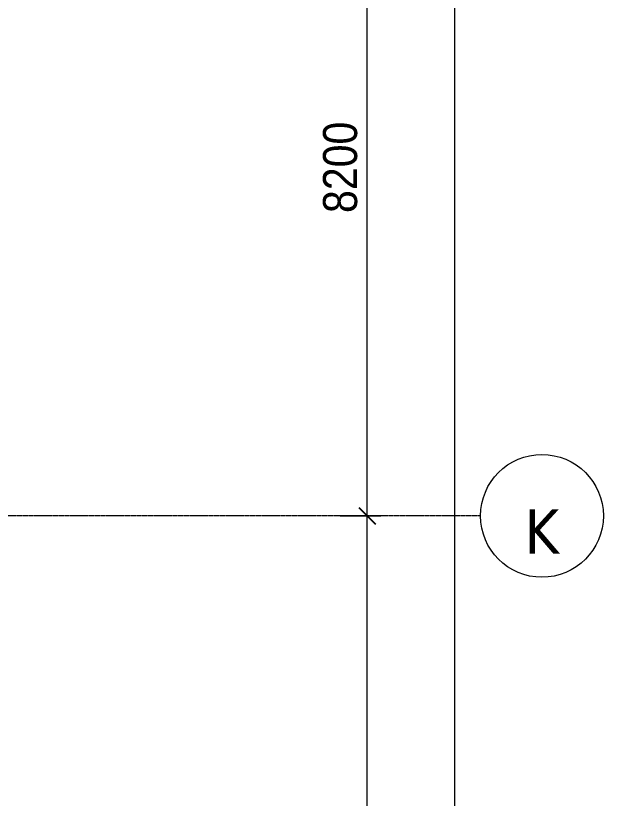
# Model space of a CAD drawing. Header units: millimetres. Extents: x 25998 to 252958, y -15958 to 83425.
# Drawn here: x 127427 to 134321, y 58424 to 67604 of the extents above; entities that cross this region are included whole.
import ezdxf

# ---------------------------------------------------------------- set-up
doc = ezdxf.new("R2010")
doc.units = ezdxf.units.MM
doc.linetypes.add('Grid Line', pattern=[22.225, 12.7, -3.175, 3.175, -3.175])
for name, color, linetype, lineweight in [('A-ANNO-DIMS', 211, 'Continuous', 9), ('A-ANNO-DIMS-160', 211, 'Continuous', 9), ('S-GRID-1', 1, 'Grid Line', 9), ('S-GRID-IDEN', 1, 'Continuous', 9)]:
    doc.layers.add(name, color=color, linetype=linetype, lineweight=lineweight)
doc.styles.add('Tahoma_B', font='tahomabd_0.ttf', dxfattribs={"height": 520})
doc.styles.add('UTM Avo', font='UTM Avo.ttf', dxfattribs={"width": 0.9, "height": 400})
doc.dimstyles.new('1_Dim_chi_tiet_2_5', dxfattribs={"dimscale": 304.8, "dimtxt": 399.720379, "dimasz": 0.629921, "dimexe": 0.524934, "dimexo": 0.0625, "dimgap": 0.052493, "dimtad": 1, "dimdec": 0, "dimrnd": 5, "dimzin": 0, "dimdsep": 46, "dimtxsty": 'UTM Avo', "dimblk1": 'OBLIQUE', "dimblk2": 'OBLIQUE', "dimsah": 1, "dimcen": 0.09, "dimdle": 0.524934, "dimazin": 0, "dimtfac": 1, "dimtdec": 4, "dimtix": 1, "dimtmove": 0, "dimatfit": 3, "dimfxl": 1.049869, "dimfxlon": 1, "dimtvp": 1, "dimtolj": 1, "dimtzin": 0, "dimarcsym": 2})

# ---------------------------------------------------------------- blocks, each defined once
blk = doc.blocks.new('Grid - M_Grid Head - Circle-353313-TKCS_MB TẦNG HẦM')
at = {"layer": 'S-GRID-IDEN'}
blk.add_circle((0, 0), 4.5, dxfattribs=at)
blk = doc.blocks.new('DIMBLOCK57-TKCS_MB TẦNG HẦM')
at = {"layer": 'A-ANNO-DIMS-160', "lineweight": 25}
for p, q in [((131552.2, 61736.9), (131456.2, 61832.9)), ((131552.2, 61736.9), (131648.2, 61640.9)), ((131552.2, 53536.9), (131456.2, 53632.9)), ((131552.2, 53536.9), (131648.2, 53440.9))]:
    blk.add_line(p, q, dxfattribs=at)
at = {"layer": 'A-ANNO-DIMS-160'}
for p, q in [((131232.2, 61736.9), (131712.2, 61736.9)), ((131552.2, 61736.9), (131232.2, 61736.9)), ((131552.2, 53536.9), (131552.2, 61736.9)), ((131232.2, 53536.9), (131712.2, 53536.9)), ((131552.2, 53536.9), (131232.2, 53536.9))]:
    blk.add_line(p, q, dxfattribs=at)
at = {"layer": 'A-ANNO-DIMS-160', "color": 0, "insert": (131032.6, 57089.2), "char_height": 400, "width": 1314.636, "attachment_point": 1, "rotation": 90, "line_spacing_factor": 1.110334, "style": 'UTM Avo'}
blk.add_mtext('8200', dxfattribs=at)
blk = doc.blocks.new('_Oblique')
at = {"color": 0, "linetype": 'ByBlock', "lineweight": -2}
blk.add_line((-0.5, -0.5), (0.5, 0.5), dxfattribs=at)
blk = doc.blocks.new('DIMBLOCK58-TKCS_MB TẦNG HẦM')
at = {"layer": 'A-ANNO-DIMS-160', "lineweight": 25}
for p, q in [((131552.2, 69936.9), (131456.2, 70032.9)), ((131552.2, 69936.9), (131648.2, 69840.9)), ((131552.2, 61736.9), (131456.2, 61832.9)), ((131552.2, 61736.9), (131648.2, 61640.9))]:
    blk.add_line(p, q, dxfattribs=at)
at = {"layer": 'A-ANNO-DIMS-160'}
for p, q in [((131232.2, 69936.9), (131712.2, 69936.9)), ((131552.2, 69936.9), (131232.2, 69936.9)), ((131552.2, 61736.9), (131552.2, 69936.9)), ((131232.2, 61736.9), (131712.2, 61736.9)), ((131552.2, 61736.9), (131232.2, 61736.9))]:
    blk.add_line(p, q, dxfattribs=at)
at = {"layer": 'A-ANNO-DIMS-160', "color": 0, "insert": (131032.6, 65289.2), "char_height": 400, "width": 1314.636, "attachment_point": 1, "rotation": 90, "line_spacing_factor": 1.110334, "style": 'UTM Avo'}
blk.add_mtext('8200', dxfattribs=at)
blk = doc.blocks.new('DIMBLOCK60-TKCS_MB TẦNG HẦM')
at = {"layer": 'A-ANNO-DIMS-160'}
for p, q in [((132577, 17076.9), (132577, 78396.9)), ((132257, 78236.9), (132737, 78236.9)), ((132577, 78236.9), (132257, 78236.9)), ((132257, 17236.9), (132737, 17236.9)), ((132577, 17236.9), (132257, 17236.9))]:
    blk.add_line(p, q, dxfattribs=at)
at = {"layer": 'A-ANNO-DIMS-160', "lineweight": 25}
for p, q in [((132577, 78236.9), (132481, 78332.9)), ((132577, 78236.9), (132673, 78140.9)), ((132577, 17236.9), (132481, 17332.9)), ((132577, 17236.9), (132673, 17140.9))]:
    blk.add_line(p, q, dxfattribs=at)
at = {"layer": 'A-ANNO-DIMS-160', "color": 0, "insert": (132057.3, 47052.2), "char_height": 400, "width": 1643.295, "attachment_point": 1, "rotation": 90, "line_spacing_factor": 1.110334, "style": 'UTM Avo'}
blk.add_mtext('61000', dxfattribs=at)

msp = doc.modelspace()

# ---------------------------------------------------------------- linework, layer by layer
at = {"layer": 'S-GRID-1'}
for p, q in [((128880.9, 61736.9), (31838.8, 61736.9)), ((132880.9, 61736.9), (128880.9, 61736.9))]:
    msp.add_line(p, q, dxfattribs=at)

# ---------------------------------------------------------------- block references
at = {"layer": 'S-GRID-IDEN', "xscale": 159.9999999999999, "yscale": 159.9999999999999, "zscale": 159.9999999999999, "rotation": 89.99999999999982}
msp.add_blockref('Grid - M_Grid Head - Circle-353313-TKCS_MB TẦNG HẦM', (133600.9, 61736.9), dxfattribs=at)

# ---------------------------------------------------------------- dimensions: what is measured, and where the dimension line sits
at = {"layer": 'A-ANNO-DIMS'}
for base, p1, p2, override, picture, middle in [((132577, 78236.9), (132257, 17236.9), (132257, 78236.9), {"dimpost": '<>', "dimfxl": 61000}, 'DIMBLOCK60-TKCS_MB TẦNG HẦM', (132354, 47736.9)), ((131552.2, 69936.9), (131232.2, 61736.9), (131232.2, 69936.9), {"dimpost": '<>', "dimfxl": 8200}, 'DIMBLOCK58-TKCS_MB TẦNG HẦM', (131329.3, 65836.9)), ((131552.2, 61736.9), (131232.2, 53536.9), (131232.2, 61736.9), {"dimpost": '<>', "dimfxl": 8200}, 'DIMBLOCK57-TKCS_MB TẦNG HẦM', (131329.3, 57636.9))]:
    dim = msp.add_linear_dim(base=base, p1=p1, p2=p2, angle=90, dimstyle='1_Dim_chi_tiet_2_5', override=override, dxfattribs=at)
    dim.commit()
    dim.dimension.update_dxf_attribs({"geometry": picture, "text_midpoint": middle})

# ---------------------------------------------------------------- next in the draw order: texts
at = {"layer": 'S-GRID-IDEN', "insert": (133599.5, 61553.6), "char_height": 520, "width": 508.8, "attachment_point": 5, "line_spacing_factor": 0.996129, "style": 'Tahoma_B', "bg_fill": 3, "box_fill_scale": 1.25, "bg_fill_color": 256, "bg_fill_true_color": 13158600, "bg_fill_transparency": 0}
msp.add_mtext('\\pt2031.9988,4063.9976,6096.0016,8128.0004,10159.9992,12191.998,14224.002,16256.0008,18287.9996,20319.9984,22352.0024,24384.0012,26416,28447.9988,30479.9976,32512.0016,34544.0004,36575.9992,38607.998,40640.002,42672.0008,44703.9996,46735.9984,48768.0024,50800.0012,52832,54863.9988,56895.9976,58928.0016,60960.0004,62991.9992,65023.998;K', dxfattribs=at)

doc.saveas('drawing.dxf')
